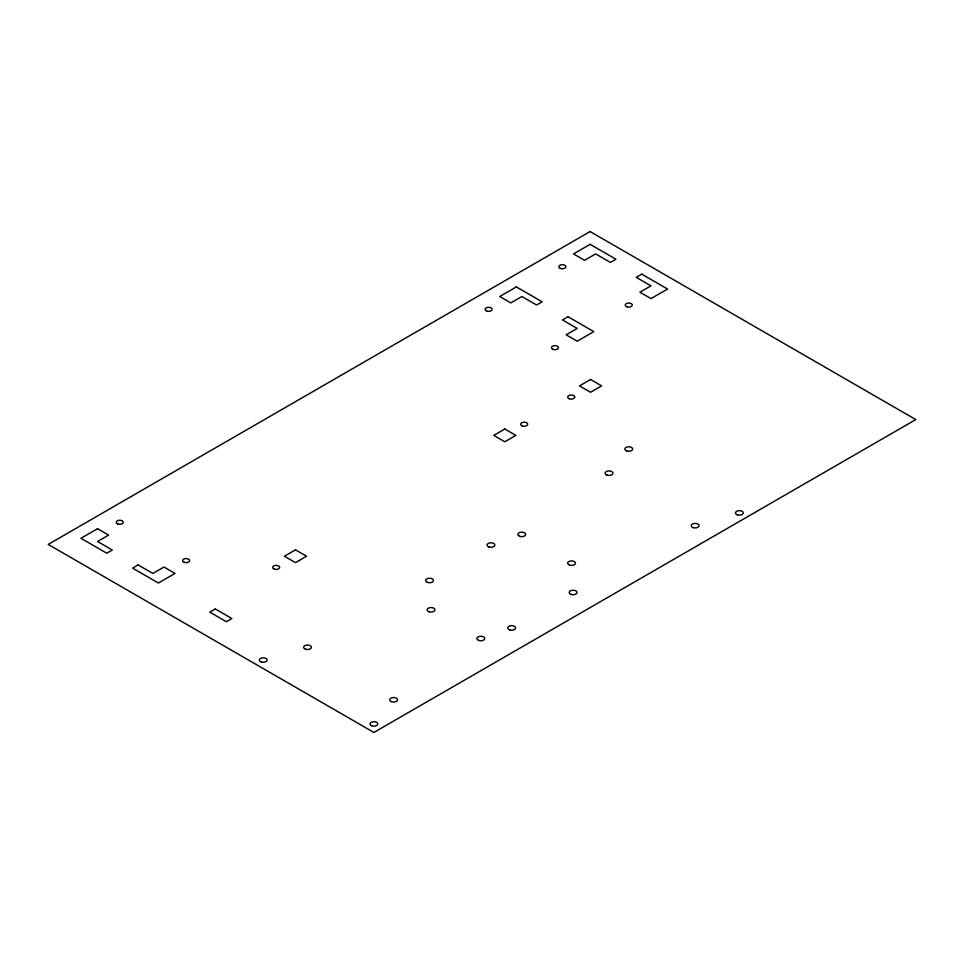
<?xml version="1.0" encoding="UTF-8"?>
<svg xmlns="http://www.w3.org/2000/svg" width="964" height="964" viewBox="0 0 964 964"><rect width="100%" height="100%" fill="white"/><g stroke="black" fill="none" stroke-linecap="round" stroke-linejoin="round"><path stroke-width="1.45" d="M590.113 231.553L48.2 544.419L373.887 732.447L915.8 419.581L590.113 231.553M97.533 528.718L80.94 538.298L106.751 553.203L112.282 550.01L97.533 541.491L108.595 535.104L97.533 528.718M516.343 286.911L499.75 296.502L510.812 302.889L521.886 296.502L536.635 305.01L542.166 301.816L516.343 286.911M590.113 244.326L573.52 253.906L584.582 260.292L595.644 253.906L610.405 262.425L615.936 259.232L590.113 244.326M138.105 564.916L132.574 568.109L158.385 583.015L174.99 573.435L163.928 567.049L152.854 573.435L138.105 564.916M567.989 316.722L562.458 319.915L577.207 328.435L566.145 334.821L577.207 341.22L593.8 331.628L567.989 316.722M641.759 274.137L636.216 277.331L650.977 285.85L639.903 292.237L650.977 298.623L667.57 289.043L641.759 274.137M295.502 549.854L284.44 556.24L295.502 562.627L306.576 556.24L295.502 549.854M504.823 429.004L493.761 435.391L504.823 441.777L515.885 435.391L504.823 429.004M590.583 379.491L579.509 385.877L590.583 392.264L601.644 385.877L590.583 379.491M215.285 608.947L209.754 612.14L226.347 621.72L231.878 618.526L215.285 608.947M274.378 569.182A3.519 2.036 0 0 0 279.668 567.422A3.519 2.036 0 0 0 274.378 565.663A3.519 2.036 0 0 0 274.378 569.182M117.994 524.03A3.519 2.036 0 0 0 123.272 522.271A3.519 2.036 0 0 0 117.994 520.512A3.519 2.036 0 0 0 117.994 524.03M486.615 311.011A3.519 2.036 0 0 0 492.11 309.468A3.519 2.036 0 0 0 487.049 307.504A3.519 2.036 0 0 0 486.615 311.011M184.172 562.289A3.519 2.036 0 0 0 189.655 560.747A3.519 2.036 0 0 0 184.606 558.771A3.519 2.036 0 0 0 184.172 562.289M553.011 349.342A3.519 2.036 0 0 0 558.493 347.799A3.519 2.036 0 0 0 553.444 345.823A3.519 2.036 0 0 0 553.011 349.342M626.793 450.971A3.916 2.253 0 0 0 632.661 449.019A3.916 2.253 0 0 0 626.793 447.067A3.916 2.253 0 0 0 626.793 450.971M607.067 475.144A3.916 2.253 0 0 0 612.935 473.191A3.916 2.253 0 0 0 607.067 471.227A3.916 2.253 0 0 0 607.067 475.144M509.739 629.878A3.916 2.253 0 0 0 515.607 627.926A3.916 2.253 0 0 0 509.739 625.961A3.916 2.253 0 0 0 509.739 629.878M429.101 611.754A3.916 2.253 0 0 0 434.969 609.79A3.916 2.253 0 0 0 429.101 607.838A3.916 2.253 0 0 0 429.101 611.754M391.42 701.635A3.916 2.253 0 0 0 397.517 699.924A3.916 2.253 0 0 0 391.902 697.731A3.916 2.253 0 0 0 391.42 701.635M569.387 565.024A3.916 2.253 0 0 0 575.484 563.325A3.916 2.253 0 0 0 569.869 561.132A3.916 2.253 0 0 0 569.387 565.024M427.341 582.352A3.916 2.253 0 0 0 433.439 580.653A3.916 2.253 0 0 0 427.823 578.46A3.916 2.253 0 0 0 427.341 582.352M693.188 527.633A3.916 2.253 0 0 0 699.057 525.681A3.916 2.253 0 0 0 693.188 523.729A3.916 2.253 0 0 0 693.188 527.633M519.596 536.285A3.916 2.253 0 0 0 525.693 534.574A3.916 2.253 0 0 0 520.078 532.381A3.916 2.253 0 0 0 519.596 536.285M305.54 649.23A3.916 2.253 0 0 0 311.408 647.278A3.916 2.253 0 0 0 305.54 645.314A3.916 2.253 0 0 0 305.54 649.23M478.65 640.409A3.916 2.253 0 0 0 484.747 638.698A3.916 2.253 0 0 0 479.132 636.505A3.916 2.253 0 0 0 478.65 640.409M737.448 514.86A3.916 2.253 0 0 0 743.316 512.908A3.916 2.253 0 0 0 737.448 510.944A3.916 2.253 0 0 0 737.448 514.86M261.28 662.003A3.916 2.253 0 0 0 267.149 660.051A3.916 2.253 0 0 0 261.28 658.099A3.916 2.253 0 0 0 261.28 662.003M371.694 725.808A3.916 2.253 0 0 0 377.792 724.097A3.916 2.253 0 0 0 372.176 721.903A3.916 2.253 0 0 0 371.694 725.808M488.989 546.986A3.916 2.253 0 0 0 494.857 545.034A3.916 2.253 0 0 0 488.989 543.081A3.916 2.253 0 0 0 488.989 546.986M571.146 594.427A3.916 2.253 0 0 0 577.014 592.462A3.916 2.253 0 0 0 571.146 590.51A3.916 2.253 0 0 0 571.146 594.427M560.385 268.426A3.519 2.036 0 0 0 565.868 266.883A3.519 2.036 0 0 0 560.819 264.907A3.519 2.036 0 0 0 560.385 268.426M626.781 306.757A3.519 2.036 0 0 0 632.264 305.214A3.519 2.036 0 0 0 627.215 303.238A3.519 2.036 0 0 0 626.781 306.757M569.242 398.747A3.519 2.036 0 0 0 574.725 397.204A3.519 2.036 0 0 0 569.676 395.228A3.519 2.036 0 0 0 569.242 398.747M522.211 425.895A3.519 2.036 0 0 0 527.694 424.353A3.519 2.036 0 0 0 522.645 422.389A3.519 2.036 0 0 0 522.211 425.895"/></g></svg>
